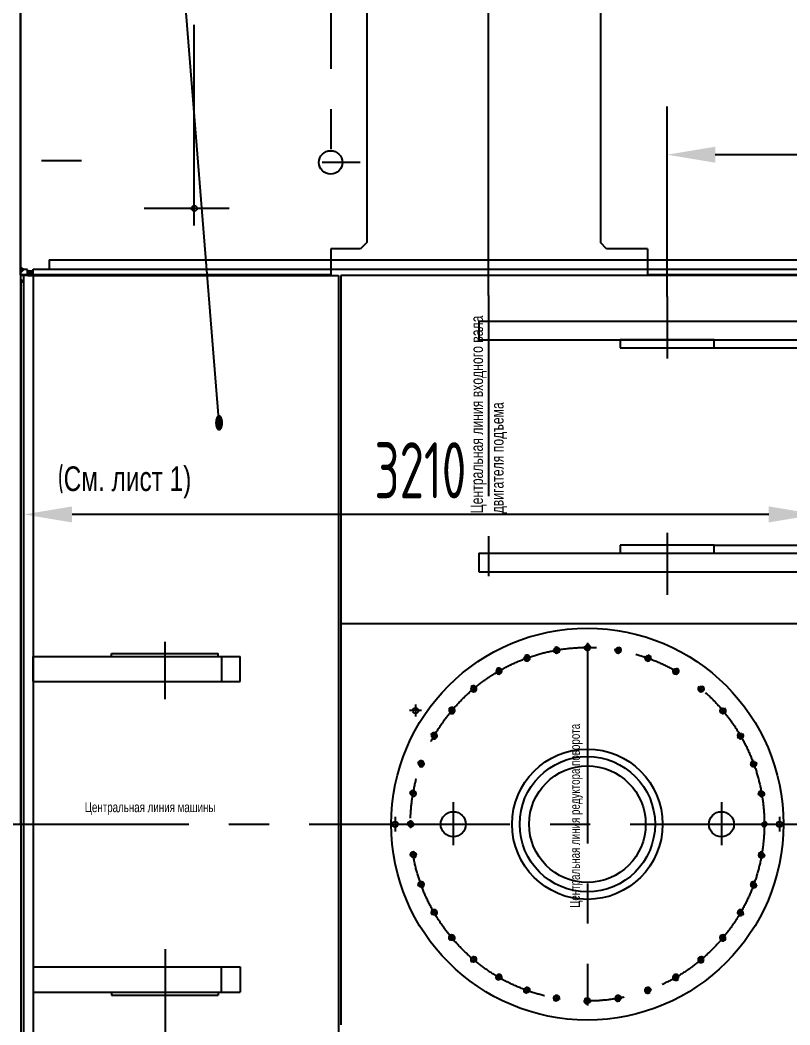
# Model space of a CAD drawing. Header units: millimetres. Extents: x 0 to 27300, y -12741 to 19305.
# Drawn here: x 11877 to 14993, y 10700 to 14770 of the extents above; entities that cross this region are included whole.
import ezdxf
from ezdxf.enums import TextEntityAlignment as Align

# ---------------------------------------------------------------- set-up
doc = ezdxf.new("R2010")
doc.units = ezdxf.units.MM
doc.header["$LTSCALE"] = 650
doc.linetypes.add('G', pattern=[2, 1.25, -0.25, 0.25, -0.25])
for name, color, linetype in [('01', 7, 'Continuous'), ('02', 1, 'Continuous'), ('05', 4, 'G'), ('08', 1, 'Continuous'), ('11', 3, 'Continuous')]:
    doc.layers.add(name, color=color, linetype=linetype)
doc.styles.get("Standard").update_dxf_attribs({"font": 'isocp', "width": 0.707, "bigfont": 'intecad.shx'})
doc.dimstyles.new('INTE', dxfattribs={"dimscale": 65, "dimtxt": 3.5, "dimasz": 3, "dimexe": 3, "dimexo": 0, "dimgap": 1, "dimtad": 1, "dimdsep": 46, "dimtxsty": 'Standard', "dimcen": 0, "dimclrd": 1, "dimclre": 1, "dimclrt": 3, "dimadec": 0, "dimazin": 0, "dimtfac": 1, "dimtmove": 0, "dimatfit": 0, "dimfxl": 1, "dimarcsym": 0})

# ---------------------------------------------------------------- blocks, each defined once
blk = doc.blocks.new('*D421')
at = {"layer": '08', "color": 1, "lineweight": -2}
for p, q in [((20833.6, 11277), (20833.6, 3306.5)), ((7500, 10564.9), (7500, 3306.5)), ((20638.6, 3501.5), (7695, 3501.5))]:
    blk.add_line(p, q, dxfattribs=at)
at = {"layer": '08', "color": 1}
for points in [[(7695, 3534), (7695, 3469), (7500, 3501.5)], [(20638.6, 3534), (20638.6, 3469), (20833.6, 3501.5)]]:
    blk.add_solid(points, dxfattribs=at)
at = {"layer": 'Defpoints', "color": 0}
for p in [(20833.6, 11277), (7500, 10564.9), (7500, 3501.5)]:
    blk.add_point(p, dxfattribs=at)
at = {"layer": '08', "color": 3, "insert": (14166.8, 3680.3), "char_height": 227.5, "attachment_point": 5}
blk.add_mtext('13333.6', dxfattribs=at)
blk = doc.blocks.new('*D424')
at = {"layer": '08', "color": 1, "lineweight": -2}
for p, q in [((11892.6, 12275.2), (11892.6, 12962.7)), ((15102.6, 12300.7), (15102.6, 12962.7)), ((14907.6, 12767.7), (12087.6, 12767.7))]:
    blk.add_line(p, q, dxfattribs=at)
at = {"layer": '08', "color": 1}
for points in [[(12087.6, 12800.2), (12087.6, 12735.2), (11892.6, 12767.7)], [(14907.6, 12800.2), (14907.6, 12735.2), (15102.6, 12767.7)]]:
    blk.add_solid(points, dxfattribs=at)
at = {"layer": 'Defpoints', "color": 0}
for p in [(11892.6, 12767.7), (15102.6, 12300.7), (11892.6, 12275.2)]:
    blk.add_point(p, dxfattribs=at)
at = {"layer": '08', "color": 3, "insert": (13497.6, 12946.5), "char_height": 227.5, "attachment_point": 5}
blk.add_mtext('3210', dxfattribs=at)
blk = doc.blocks.new('*U414', base_point=(2671.2, 20104.8))
for p, q in [((-3894.4, 20595.1), (-3894.4, 23068.1)), ((1566.6, 23068.1), (1566.6, 22192.1)), ((-2493.4, 22195.1), (-2493.4, 20725.1)), ((-1547.4, 22195.1), (-2493.4, 22195.1)), ((-1547.4, 22195.1), (-1547.4, 20725.1)), ((1746.6, 22192.1), (1566.6, 22192.1)), ((1746.6, 22192.1), (1746.6, 20725.1)), ((1746.6, 20725.1), (1721.6, 20700.1)), ((-2639.4, 20700.1), (-2639.4, 20595.1)), ((1555.6, 20595.1), (1555.6, 20700.1)), ((1555.6, 20700.1), (1721.6, 20700.1)), ((-2639.4, 20595.1), (-3894.4, 20595.1)), ((-3894.4, 20595.1), (-2639.4, 20595.1)), ((1555.6, 20595.1), (-1357.4, 20595.1)), ((-1357.4, 20595.1), (-1060.4, 20595.1))]:
    blk.add_line(p, q)
at = {"layer": '01', "color": 7, "linetype": 'Continuous'}
for p, q in [((-3894.4, 23068.1), (1566.6, 23068.1)), ((1560.6, 22941.1), (1560.6, 22331.1)), ((-2493.4, 20725.1), (-2518.4, 20700.1)), ((-1522.4, 20700.1), (-1547.4, 20725.1)), ((-2518.4, 20700.1), (-2639.4, 20700.1)), ((-1357.4, 20700.1), (-1522.4, 20700.1)), ((-1357.4, 20700.1), (-1357.4, 20595.1))]:
    blk.add_line(p, q, dxfattribs=at)
at = {"layer": '01'}
for p, q in [((-3229.4, 22941.1), (-3888.4, 22941.1)), ((-3888.4, 22941.1), (-3888.4, 22331.1)), ((-3229.4, 22886.1), (-3229.4, 22941.1)), ((-840.4, 22941.1), (-3153.4, 22941.1)), ((-3153.4, 22886.1), (-3153.4, 22941.1)), ((482.6, 22941.1), (-840.4, 22941.1)), ((-840.4, 22941.1), (-840.4, 22331.1)), ((-839.4, 22941.1), (-839.4, 22331.1)), ((482.6, 22886.1), (482.6, 22941.1)), ((1560.6, 22941.1), (558.6, 22941.1)), ((558.6, 22886.1), (558.6, 22941.1)), ((-840.4, 22331.1), (-3888.4, 22331.1)), ((-840.4, 22331.1), (1560.6, 22331.1))]:
    blk.add_line(p, q, dxfattribs=at)
for centre, radius in [((-3191.4, 22886.1), 11), ((520.6, 22886.1), 11), ((-2639.4, 22003.1), 47.5), ((-2639.4, 21050.1), 47.5), ((-3191.4, 20864.1), 11)]:
    blk.add_circle(centre, radius, dxfattribs=at)
at = {"layer": '01', "color": 7, "linetype": 'Continuous'}
blk.add_circle((520.6, 20864.1), 11, dxfattribs=at)
at = {"layer": '01'}
for centre in [(-3191.4, 22886.1), (520.6, 22886.1)]:
    blk.add_arc(centre, 38, 180, 0, dxfattribs=at)
at = {"layer": '05', "color": 4, "linetype": 'G'}
for p, q in [((-3191.4, 20794.4), (-3191.4, 22992.4)), ((520.6, 20794.7), (520.6, 22992.6)), ((732.8, 22886.1), (266.5, 22886.1)), ((-2639.4, 22241.2), (-2639.4, 21040.1)), ((-2519.4, 22003.1), (-2710.7, 22003.1)), ((-2519.4, 21050.1), (-2673.9, 21050.1)), ((732.8, 20864.1), (337.5, 20864.1))]:
    blk.add_line(p, q, dxfattribs=at)
at = {"layer": '05'}
for p, q in [((-3019.3, 22886.1), (-3404.4, 22886.1)), ((-3049.7, 20864.1), (-3394.3, 20864.1))]:
    blk.add_line(p, q, dxfattribs=at)
blk = doc.blocks.new('*D425')
at = {"layer": '08', "color": 1, "lineweight": -2}
for p, q in [((12464.2, 10773.7), (12464.2, 8360.4)), ((17061.6, 9119.8), (17061.6, 8360.4)), ((12659.2, 8555.4), (16866.6, 8555.4))]:
    blk.add_line(p, q, dxfattribs=at)
at = {"layer": '08', "color": 1}
for points in [[(12659.2, 8587.9), (12659.2, 8522.9), (12464.2, 8555.4)], [(16866.6, 8587.9), (16866.6, 8522.9), (17061.6, 8555.4)]]:
    blk.add_solid(points, dxfattribs=at)
at = {"layer": 'Defpoints', "color": 0}
for p in [(12464.2, 10773.7), (17061.6, 9119.8), (17061.6, 8555.4)]:
    blk.add_point(p, dxfattribs=at)
at = {"layer": '08', "color": 3, "insert": (14762.9, 8734.2), "char_height": 227.5, "attachment_point": 5}
blk.add_mtext('4597.4', dxfattribs=at)
blk = doc.blocks.new('*D427')
at = {"layer": '08', "color": 1, "lineweight": -2}
for p, q in [((7512, 13028.8), (7512, 18361.2)), ((11880, 16199.2), (11880, 18361.2)), ((7707, 18166.2), (11685, 18166.2))]:
    blk.add_line(p, q, dxfattribs=at)
at = {"layer": '08', "color": 1}
for points in [[(7707, 18198.7), (7707, 18133.7), (7512, 18166.2)], [(11685, 18198.7), (11685, 18133.7), (11880, 18166.2)]]:
    blk.add_solid(points, dxfattribs=at)
at = {"layer": 'Defpoints', "color": 0}
for p in [(11880, 18166.2), (11880, 16199.2), (7512, 13028.8)]:
    blk.add_point(p, dxfattribs=at)
at = {"layer": '08', "color": 3, "insert": (9696, 18345), "char_height": 227.5, "attachment_point": 5}
blk.add_mtext('4368', dxfattribs=at)
blk = doc.blocks.new('*D430')
at = {"layer": '08', "color": 1, "lineweight": -2}
for p, q in [((14496.6, 13650.3), (14496.6, 14420)), ((17239.6, 13648.8), (17239.6, 14420)), ((17044.6, 14225), (14691.6, 14225))]:
    blk.add_line(p, q, dxfattribs=at)
at = {"layer": '08', "color": 1}
for points in [[(14691.6, 14257.5), (14691.6, 14192.5), (14496.6, 14225)], [(17044.6, 14257.5), (17044.6, 14192.5), (17239.6, 14225)]]:
    blk.add_solid(points, dxfattribs=at)
at = {"layer": 'Defpoints', "color": 0}
for p in [(14496.6, 14225), (14496.6, 13650.3), (17239.6, 13648.8)]:
    blk.add_point(p, dxfattribs=at)
at = {"layer": '08', "color": 3, "insert": (15868.1, 14467.2), "char_height": 227.5, "attachment_point": 5}
blk.add_mtext('2743{\\C3;\\H0.7x;\\S+0.45^ +0.20;}', dxfattribs=at)
blk = doc.blocks.new('*D418')
at = {"layer": '08', "color": 1, "lineweight": -2}
for p, q in [((13773.3, 13654.6), (13773.3, 18195.5)), ((17061.6, 13905.6), (17061.6, 18195.5)), ((13968.3, 18000.5), (16866.6, 18000.5))]:
    blk.add_line(p, q, dxfattribs=at)
at = {"layer": '08', "color": 1}
for points in [[(13968.3, 18033), (13968.3, 17968), (13773.3, 18000.5)], [(16866.6, 18033), (16866.6, 17968), (17061.6, 18000.5)]]:
    blk.add_solid(points, dxfattribs=at)
at = {"layer": 'Defpoints', "color": 0}
for p in [(17061.6, 18000.5), (17061.6, 13905.6), (13773.3, 13654.6)]:
    blk.add_point(p, dxfattribs=at)
at = {"layer": '08', "color": 3, "insert": (15417.4, 18179.3), "char_height": 227.5, "attachment_point": 5}
blk.add_mtext('3288.3', dxfattribs=at)
blk = doc.blocks.new('*D431')
at = {"layer": '08', "color": 1, "lineweight": -2}
for p, q in [((11512.6, 17490), (5013.8, 17490)), ((5208.8, 17295), (5208.8, 5730.4)), ((11915, 5535.4), (5013.8, 5535.4))]:
    blk.add_line(p, q, dxfattribs=at)
at = {"layer": '08', "color": 1}
for points in [[(5176.3, 17295), (5241.3, 17295), (5208.8, 17490)], [(5176.3, 5730.4), (5241.3, 5730.4), (5208.8, 5535.4)]]:
    blk.add_solid(points, dxfattribs=at)
at = {"layer": 'Defpoints', "color": 0}
for p in [(11512.6, 17490), (5208.8, 5535.4), (11915, 5535.4)]:
    blk.add_point(p, dxfattribs=at)
at = {"layer": '08', "color": 3, "insert": (5030, 11512.7), "char_height": 227.5, "attachment_point": 5, "rotation": 90}
blk.add_mtext('11954.6', dxfattribs=at)
blk = doc.blocks.new('*D432')
at = {"layer": '08', "color": 1, "lineweight": -2}
for p, q in [((11253.6, 17490), (3953, 17490)), ((4148, 17295), (4148, 4601.7)), ((17337.6, 4406.7), (3953, 4406.7))]:
    blk.add_line(p, q, dxfattribs=at)
at = {"layer": '08', "color": 1}
for points in [[(4115.5, 17295), (4180.5, 17295), (4148, 17490)], [(4115.5, 4601.7), (4180.5, 4601.7), (4148, 4406.7)]]:
    blk.add_solid(points, dxfattribs=at)
at = {"layer": 'Defpoints', "color": 0}
for p in [(11253.6, 17490), (4148, 4406.7), (17337.6, 4406.7)]:
    blk.add_point(p, dxfattribs=at)
at = {"layer": '08', "color": 3, "insert": (3969.2, 10948.4), "char_height": 227.5, "attachment_point": 5, "rotation": 90}
blk.add_mtext('13083.3', dxfattribs=at)

msp = doc.modelspace()

# ---------------------------------------------------------------- hatches: boundary and pattern name
at = {"layer": '01'}
h = msp.add_hatch(color=256, dxfattribs=at)
h.paths.add_polyline_path([(11892.982, 13760.221), (11879.982, 13760.221), (11879.982, 13747.221)])
h.paths.add_polyline_path([(11879.982, 13767.187), (11879.982, 13760.221), (11892.982, 13760.221)])
for points in [[(11879.982, 13721.231), (11879.982, 13709.721), (11892.582, 13709.721)], [(11930.582, 13755.221), (11907.582, 13755.221), (11907.582, 13735.221), (11917.582, 13735.221), (11930.582, 13747.971)]]:
    msp.add_hatch(color=256, dxfattribs=at).paths.add_polyline_path(points)
h = msp.add_hatch(dxfattribs=at)
h.set_pattern_fill('ANGLE', color=256, style=0)
h.set_pattern_definition([(0, (3229.474, 1723.6185), (0, 6.985), [5.08, -1.905]), (90, (3229.474, 1723.6185), (-6.985, 4e-16), [5.08, -1.905])])
h.paths.add_polyline_path([(11930.582, 13747.971), (11917.582, 13735.221), (11930.582, 13735.221)])

# ---------------------------------------------------------------- linework, layer by layer
for q in [(11879.982, 16199.221), (11879.982, 6826.221)]:
    msp.add_line((11879.982, 11512.721), q)
for p, q in [((11892.982, 13760.221), (11879.982, 13767.187)), ((11879.982, 13747.221), (11892.982, 13760.221)), ((11907.582, 13760.221), (11879.982, 13760.221)), ((11907.582, 13735.221), (11907.582, 13760.221)), ((11930.582, 13760.721), (20833.582, 13760.721)), ((11930.582, 13735.221), (11930.582, 13760.721)), ((11994.582, 13798.721), (11994.582, 13760.721)), ((11930.582, 13735.221), (11879.982, 13735.221)), ((11892.582, 13709.721), (11879.982, 13721.231)), ((11892.582, 9290.221), (11892.582, 13735.221)), ((11930.582, 13747.971), (11917.582, 13735.221)), ((11930.582, 13735.23), (11930.582, 9290.23)), ((13175.582, 13735.73), (13175.582, 12325.73)), ((19804.573, 13735.73), (13175.582, 13735.73)), ((11879.982, 13709.721), (11879.982, 9315.721)), ((11879.982, 13709.721), (11892.582, 13709.721)), ((13734.582, 13550.721), (15969.582, 13550.721)), ((13734.582, 13550.721), (13734.582, 13474.721)), ((13734.582, 13474.721), (15969.582, 13474.721)), ((14687.082, 13474.721), (14306.082, 13474.721)), ((14306.082, 13474.721), (14306.082, 13443.021)), ((14687.082, 13443.021), (14687.082, 13474.721)), ((14306.082, 13443.021), (14687.082, 13443.021)), ((14687.082, 12643.021), (14306.082, 12643.021)), ((14306.082, 12643.021), (14306.082, 12611.221)), ((14687.082, 12611.221), (14687.082, 12643.021)), ((13734.582, 12611.221), (15969.582, 12611.221)), ((13734.582, 12611.221), (13734.582, 12535.221)), ((14306.082, 12611.221), (14687.082, 12611.221)), ((13734.582, 12535.221), (15969.582, 12535.221)), ((13175.582, 12325.73), (20722.582, 12325.73)), ((13175.582, 12325.73), (20722.582, 12325.73)), ((13175.582, 12325.73), (13175.582, 10699.73)), ((12247.582, 12204.571), (12679.582, 12204.571)), ((12247.582, 12192.571), (12247.582, 12204.571)), ((12679.582, 12192.571), (12679.582, 12204.571)), ((12247.582, 10832.871), (12247.582, 10820.871)), ((12679.582, 10832.871), (12679.582, 10820.871)), ((12247.582, 10820.871), (12679.582, 10820.871))]:
    msp.add_line(p, q, dxfattribs=at)
at = {"layer": '01', "color": 7, "linetype": 'Continuous'}
for p, q in [((11994.582, 13798.721), (20331.573, 13798.721)), ((11907.582, 13755.221), (11930.582, 13755.221)), ((11908.582, 13735.221), (13165.582, 13735.221)), ((13165.582, 13735.221), (13165.582, 9290.221)), ((11930.582, 12192.571), (12768.582, 12192.571)), ((11930.582, 12090.571), (11930.582, 12192.571)), ((12692.582, 12192.571), (12692.582, 12090.571)), ((12768.582, 12090.571), (12768.582, 12192.571)), ((11930.582, 12090.571), (12768.582, 12090.571)), ((11930.582, 10934.871), (12768.582, 10934.871)), ((11930.582, 10934.871), (11930.582, 10832.871)), ((12692.582, 10832.871), (12692.582, 10934.871)), ((12768.582, 10934.871), (12768.582, 10832.871)), ((11930.582, 10832.871), (12768.582, 10832.871))]:
    msp.add_line(p, q, dxfattribs=at)
at = {"layer": '01'}
for centre, radius in [((14173.582, 11513.149), 793.75), ((14049.201, 12218.119), 9.6), ((14173.582, 12229.001), 9.6), ((14297.963, 12218.119), 9.6), ((13928.6, 12185.804), 9.6), ((14418.564, 12185.804), 9.6), ((13815.442, 12133.037), 9.6), ((14531.722, 12133.037), 9.6), ((13713.166, 12061.423), 9.6), ((14633.998, 12061.423), 9.6), ((13478.082, 11972.921), 11), ((13624.88, 11973.137), 9.6), ((14722.284, 11973.137), 9.6), ((13553.265, 11870.861), 9.6), ((14793.899, 11870.861), 9.6), ((14173.582, 11512.721), 304.5), ((13500.499, 11757.703), 9.6), ((14173.582, 11512.721), 274), ((14846.665, 11757.703), 9.6), ((14173.582, 11512.721), 236), ((13468.184, 11637.101), 9.6), ((14878.98, 11637.101), 9.6), ((13630.782, 11512.721), 50.8), ((14716.382, 11512.721), 50.8), ((13395.702, 11512.721), 11), ((13457.302, 11512.721), 9.6), ((14889.862, 11512.721), 8), ((14951.462, 11512.721), 11), ((13468.184, 11388.34), 9.6), ((14878.98, 11388.34), 9.6), ((13500.499, 11267.739), 9.6), ((14846.665, 11267.739), 9.6), ((13553.265, 11154.581), 9.6), ((14793.899, 11154.581), 9.6), ((13624.88, 11052.305), 9.6), ((14722.284, 11052.305), 9.6), ((13713.166, 10964.018), 9.6), ((14633.998, 10964.018), 9.6), ((13815.442, 10892.404), 9.6), ((14531.722, 10892.404), 9.6), ((13928.6, 10839.638), 9.6), ((14418.564, 10839.638), 9.6), ((14049.201, 10807.323), 9.6), ((14173.582, 10796.441), 9.6), ((14297.963, 10807.323), 9.6)]:
    msp.add_circle(centre, radius, dxfattribs=at)
at = {"layer": '02'}
msp.add_line((12682.711, 13135.751), (12251.365, 18522.146), dxfattribs=at)
at = {"layer": '02', "color": 1, "linetype": 'Continuous'}
for p, q in [((14687.082, 13443.021), (17049.082, 13443.021)), ((14687.082, 12643.021), (17049.082, 12643.021))]:
    msp.add_line(p, q, dxfattribs=at)
at = {"layer": '02'}
for centre, radius, start, end in [((14049.201, 12218.119), 12, 180, 90), ((14173.582, 12229.001), 12, 170, 80), ((14297.963, 12218.119), 12, 160, 70), ((13928.6, 12185.804), 12, 190, 100), ((14418.564, 12185.804), 12, 150, 60), ((13815.442, 12133.037), 12, 200, 110), ((14531.722, 12133.037), 12, 140, 50), ((13713.166, 12061.423), 12, 210, 120), ((14633.998, 12061.423), 12, 130, 40), ((13624.88, 11973.137), 12, 220, 130), ((14722.284, 11973.137), 12, 120, 30), ((13553.265, 11870.861), 12, 230, 140), ((14793.899, 11870.861), 12, 110, 20), ((13500.499, 11757.703), 12, 240, 150), ((14846.665, 11757.703), 12, 100, 10), ((13468.184, 11637.101), 12, 250, 160), ((14878.98, 11637.101), 12, 90, 0), ((13457.302, 11512.721), 12, 260, 170), ((14889.862, 11512.721), 10, 189.998331, 99.998331), ((13468.184, 11388.34), 12, 270, 180), ((14878.98, 11388.34), 12, 70, 340), ((13500.499, 11267.739), 12, 280, 190), ((14846.665, 11267.739), 12, 60, 330), ((13553.265, 11154.581), 12, 290, 200), ((14793.899, 11154.581), 12, 50, 320), ((13624.88, 11052.305), 12, 300, 210), ((14722.284, 11052.305), 12, 40, 310), ((13713.166, 10964.018), 12, 310, 220), ((14633.998, 10964.018), 12, 30, 300), ((13815.442, 10892.404), 12, 320, 230), ((14531.722, 10892.404), 12, 20, 290), ((13928.6, 10839.638), 12, 330, 240), ((14418.564, 10839.638), 12, 10, 280), ((14049.201, 10807.323), 12, 340, 250), ((14173.582, 10796.441), 12, 350, 260), ((14297.963, 10807.323), 12, 0, 270)]:
    msp.add_arc(centre, radius, start, end, dxfattribs=at)
at = {"layer": '05'}
for p, q in [((9688.56, 14201.721), (12268.093, 14201.721)), ((14063.973, 12220.724), (14034.429, 12215.514)), ((14051.806, 12203.347), (14046.597, 12232.891)), ((14188.582, 12229.001), (14158.582, 12229.001)), ((14173.582, 12214.001), (14173.582, 12244.001)), ((14312.735, 12215.514), (14283.191, 12220.724)), ((14295.358, 12203.347), (14300.567, 12232.891)), ((13942.695, 12190.934), (13914.504, 12180.673)), ((13933.73, 12171.708), (13923.469, 12199.899)), ((14432.66, 12180.673), (14404.469, 12190.934)), ((14413.434, 12171.708), (14423.694, 12199.899)), ((13828.432, 12140.537), (13802.452, 12125.537)), ((13822.942, 12120.047), (13807.942, 12146.028)), ((14544.712, 12125.537), (14518.732, 12140.537)), ((14524.222, 12120.047), (14539.222, 12146.028)), ((13724.657, 12071.065), (13701.675, 12051.781)), ((13722.808, 12049.932), (13703.524, 12072.914)), ((14645.489, 12051.781), (14622.507, 12071.065)), ((14624.356, 12049.932), (14643.64, 12072.914)), ((13502.429, 11972.921), (13453.735, 11972.921)), ((13478.082, 11997.267), (13478.082, 11948.574)), ((13636.37, 11963.495), (13613.389, 11982.778)), ((13634.521, 11984.627), (13615.238, 11961.646)), ((14710.794, 11963.495), (14733.775, 11982.778)), ((14731.926, 11961.646), (14712.642, 11984.627)), ((13566.256, 11863.361), (13540.275, 11878.361)), ((13560.765, 11883.851), (13545.765, 11857.87)), ((14780.908, 11863.361), (14806.889, 11878.361)), ((14801.399, 11857.87), (14786.399, 11883.851)), ((13505.629, 11771.798), (13495.369, 11743.608)), ((14851.795, 11743.608), (14841.535, 11771.798)), ((13514.594, 11752.573), (13486.404, 11762.833)), ((14832.57, 11752.573), (14860.76, 11762.833)), ((13470.789, 11651.874), (13465.579, 11622.329)), ((14881.585, 11622.329), (14876.375, 11651.874)), ((13482.956, 11634.497), (13453.412, 11639.706)), ((14864.208, 11634.497), (14893.752, 11639.706)), ((13457.302, 11527.721), (13457.302, 11497.721)), ((7423.982, 11512.721), (11973.982, 11512.721)), ((13472.302, 11512.721), (13442.302, 11512.721)), ((13465.579, 11403.112), (13470.789, 11373.568)), ((14876.375, 11373.568), (14881.585, 11403.112)), ((13482.956, 11390.945), (13453.412, 11385.735)), ((14864.208, 11390.945), (14893.752, 11385.735)), ((13495.369, 11281.834), (13505.629, 11253.643)), ((14841.535, 11253.643), (14851.795, 11281.834)), ((13514.594, 11272.869), (13486.404, 11262.608)), ((14832.57, 11272.869), (14860.76, 11262.608)), ((13566.256, 11162.081), (13540.275, 11147.081)), ((13545.765, 11167.571), (13560.765, 11141.59)), ((14780.908, 11162.081), (14806.889, 11147.081)), ((14786.399, 11141.59), (14801.399, 11167.571)), ((13636.37, 11061.947), (13613.389, 11042.663)), ((13615.238, 11063.795), (13634.521, 11040.814)), ((14710.794, 11061.947), (14733.775, 11042.663)), ((14712.642, 11040.814), (14731.926, 11063.795)), ((13701.675, 10973.66), (13724.657, 10954.377)), ((13722.808, 10975.509), (13703.524, 10952.528)), ((14622.507, 10954.377), (14645.489, 10973.66)), ((14624.356, 10975.509), (14643.64, 10952.528)), ((13802.452, 10899.904), (13828.432, 10884.904)), ((13822.942, 10905.394), (13807.942, 10879.414)), ((14518.732, 10884.904), (14544.712, 10899.904)), ((14524.222, 10905.394), (14539.222, 10879.414)), ((13914.504, 10844.768), (13942.695, 10834.507)), ((13933.73, 10853.733), (13923.469, 10825.542)), ((14404.469, 10834.507), (14432.66, 10844.768)), ((14413.434, 10853.733), (14423.694, 10825.542)), ((14034.429, 10809.927), (14063.973, 10804.718)), ((14051.806, 10822.095), (14046.597, 10792.55)), ((14158.582, 10796.441), (14188.582, 10796.441)), ((14173.582, 10811.441), (14173.582, 10781.441)), ((14283.191, 10804.718), (14312.735, 10809.927)), ((14295.358, 10822.095), (14300.567, 10792.55))]:
    msp.add_line(p, q, dxfattribs=at)
at = {"layer": '05', "color": 4, "linetype": 'G'}
for p, q in [((13773.282, 13654.574), (13773.282, 12497.024)), ((14496.582, 13650.336), (14496.582, 13399.829)), ((14496.582, 12692.636), (14496.582, 12442.029)), ((12464.182, 12018.887), (12464.182, 12251.766)), ((14173.582, 12247.774), (14173.582, 10778.524)), ((13630.782, 11602.447), (13630.782, 11427.689)), ((14716.382, 11602.447), (14716.382, 11427.689)), ((13395.702, 11542.359), (13395.702, 11483.083)), ((14951.462, 11542.359), (14951.462, 11483.083)), ((11747.561, 11512.721), (20998.09, 11512.721)), ((12464.182, 11006.555), (12464.182, 10773.675))]:
    msp.add_line(p, q, dxfattribs=at)
msp.add_circle((14173.582, 11512.721), 716.28, dxfattribs=at)

# ---------------------------------------------------------------- block references
at = {"layer": '01'}
msp.add_blockref('*U414', (18445.126, 13248.386), dxfattribs=at)

# ---------------------------------------------------------------- texts
at = {"layer": '02', "width": 0.605172}
msp.add_text('●', height=60, dxfattribs=at).set_placement((12664.711, 13105.751), (12700.711, 13105.751), align=Align.FIT)
at = {"layer": '11', "attachment_point": 1, "rotation": 90}
for s, insert, char_height in [('{\\fArial|b0|i0|c204|p34;Центральная линия входного вала\\Pдвигателя подъема}', (13701.103, 12772.083), 50), ('{\\fArial|b0|i0|c204|p34;Центральная линия редуктора поворота}', (14103.201, 11173.878), 40)]:
    msp.add_mtext(s, dxfattribs=dict(at, insert=insert, char_height=char_height))
at = {"layer": '11', "attachment_point": 1}
for s, insert, char_height in [('{\\Fisocp,intecad|c204;(\\fArial|b0|i0|c204|p34;См. лист 1)}', (12029.935, 12962.363), 100), ('{\\fArial|b0|i0|c204|p34;Центральная линия машины}', (12138.795, 11601.615), 40)]:
    msp.add_mtext(s, dxfattribs=dict(at, insert=insert, char_height=char_height))

# ---------------------------------------------------------------- dimensions: what is measured, and where the dimension line sits
at = {"layer": '08'}
dim = msp.add_linear_dim(base=(11879.982, 18166.208), p1=(7511.982, 13028.787), p2=(11879.982, 16199.221), dimstyle='INTE', dxfattribs=at)
dim.commit()
dim.dimension.update_dxf_attribs({"geometry": '*D427', "text_midpoint": (9695.982, 18166.208), "dimtype": 160})
for base, p1, p2, picture, middle in [((17061.582, 18000.478), (13773.282, 13654.574), (17061.582, 13905.612), '*D418', (15417.432, 18179.251)), ((11892.582, 12767.718), (15102.582, 12300.721), (11892.582, 12275.211), '*D424', (13497.582, 12946.491)), ((7499.982, 3501.512), (20833.582, 11277.011), (7499.982, 10564.859), '*D421', (14166.782, 3680.262)), ((17061.582, 8555.41), (12464.182, 10773.675), (17061.582, 9119.811), '*D425', (14762.882, 8734.16))]:
    dim = msp.add_linear_dim(base=base, p1=p1, p2=p2, dimstyle='INTE', dxfattribs=at)
    dim.commit()
    dim.dimension.update_dxf_attribs({"geometry": picture, "text_midpoint": middle})
for base, p1, p2, picture, middle in [((4147.986, 4406.711), (11253.601, 17490.011), (17337.582, 4406.711), '*D432', (3969.236, 10948.361)), ((5208.765, 5535.411), (11512.582, 17490.011), (11914.978, 5535.411), '*D431', (5030.015, 11512.711))]:
    dim = msp.add_linear_dim(base=base, p1=p1, p2=p2, angle=90, dimstyle='INTE', dxfattribs=at)
    dim.commit()
    dim.dimension.update_dxf_attribs({"geometry": picture, "text_midpoint": middle})
dim = msp.add_linear_dim(base=(14496.582, 14224.99), p1=(17239.582, 13648.821), p2=(14496.582, 13650.336), text='2743{\\C3;\\H0.7x;\\S+0.45^ +0.20;}', dimstyle='INTE', dxfattribs=at)
dim.commit()
dim.dimension.update_dxf_attribs({"geometry": '*D430', "text_midpoint": (15868.082, 14467.214)})

doc.saveas('drawing.dxf')
